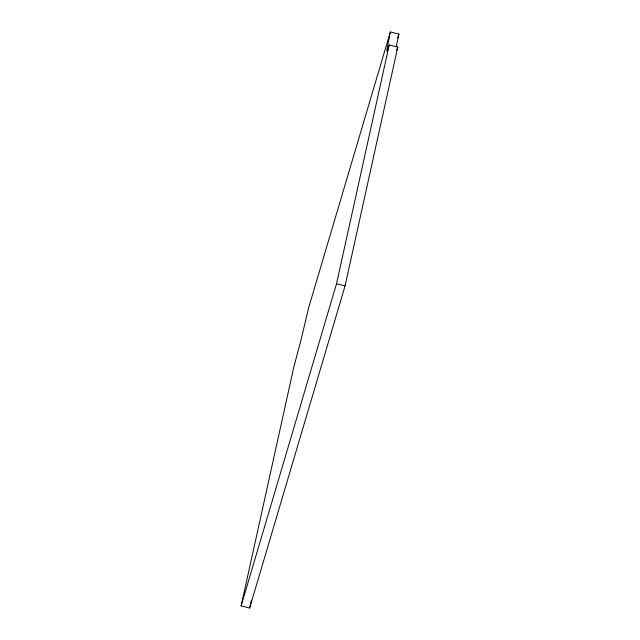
<?xml version="1.0" encoding="UTF-8"?>
<svg xmlns="http://www.w3.org/2000/svg" width="640" height="640" viewBox="0 0 640 640"><rect width="100%" height="100%" fill="white"/><g stroke="black" fill="none" stroke-linecap="round" stroke-linejoin="round"><path stroke-width="0.96" d="M390.344 32L386.72 50.728L387.208 51.064L389.216 44.984L397.768 47.064L345.072 285.896L249.656 608L241.104 605.92L293.808 367.096L300.96 340.24L308.584 308.016L390.344 32L398.896 34.08L396.368 46.112M249.656 608L251.376 600.2M241.104 605.92L336.52 283.816L389.216 44.984M397.76 37.912L398.896 34.08M396.624 50.536L397.768 47.064M336.52 283.816L345.072 285.896"/></g></svg>
